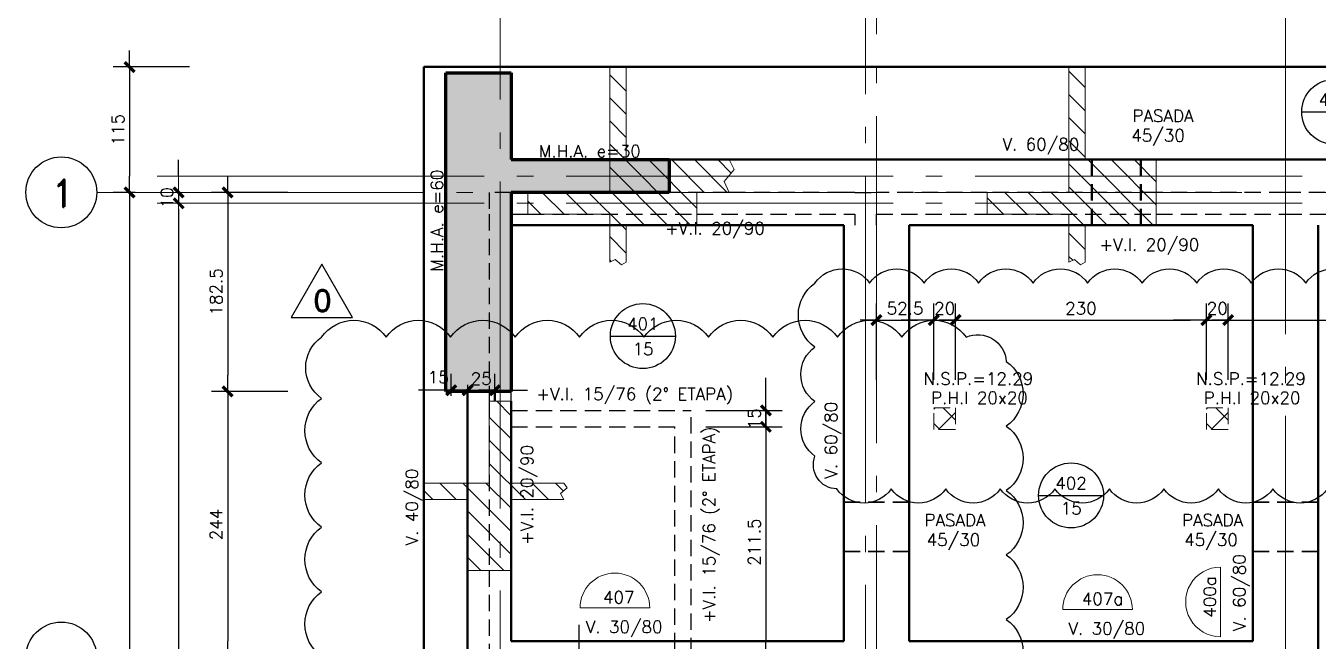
# Model space of a CAD drawing. Extents: x -4305 to 9892, y 67 to 16323.
# Drawn here: x 705 to 1890, y 2616 to 3181 of the extents above; entities that cross this region are included whole.
import ezdxf
from ezdxf.enums import TextEntityAlignment as Align

# ---------------------------------------------------------------- set-up
doc = ezdxf.new("R2010")
doc.units = 0
doc.header["$LTSCALE"] = 30
doc.header["$MEASUREMENT"] = 0
for name, pattern in [('DASHED', [0.75, 0.5, -0.25]), ('EJES', [12.5, 10, -1, 0.5, -1]), ('HIDDEN', [0.375, 0.25, -0.125]), ('RLE-PROYECCION', [53.5785, 35.71875, -17.85975])]:
    doc.linetypes.add(name, pattern=pattern)
doc.layers.get('0').update_dxf_attribs({"linetype": 'CONTINUOUS'})
for name, color, linetype, lineweight in [('RLE-CORTES-ABATIDOS', 1, 'CONTINUOUS', 15), ('RLE-COTAS', 2, 'CONTINUOUS', 9), ('RLE-EJE', 3, 'CONTINUOUS', 25), ('RLE-EJES', 1, 'EJES', 15), ('RLE-LOSA', 90, 'CONTINUOUS', 15), ('RLE-MURO', 170, 'CONTINUOUS', 25), ('RLE-PROYECCION', 2, 'DASHED', 15), ('RLE-SOLID', 252, 'CONTINUOUS', 15), ('RLE-TEXTO-1', 9, 'CONTINUOUS', 9), ('RLE-VIGA', 3, 'CONTINUOUS', 15)]:
    doc.layers.add(name, color=color, linetype=linetype, lineweight=lineweight)
for name, color, linetype in [('RLE-COTAS1', 2, 'CONTINUOUS'), ('RLE-HATCH2', 1, 'HIDDEN'), ('RLE-LOSAS', 3, 'CONTINUOUS'), ('RLE-REVISION 0', 1, 'CONTINUOUS'), ('RLE-SEGMENTOS1', 2, 'DASHED')]:
    doc.layers.add(name, color=color, linetype=linetype)
doc.styles.add('ROMAND', font='romand', dxfattribs={"height": 31.5})
doc.styles.add('ROMANS', font='romans.shx', dxfattribs={"height": 11.25})
doc.dimstyles.new('ING-50', dxfattribs={"dimscale": 50, "dimtxt": 0.27, "dimasz": 0.3, "dimexe": 0, "dimexo": 0, "dimgap": 0.1, "dimtad": 1, "dimdec": 1, "dimzin": 12, "dimdsep": 46, "dimtxsty": 'ROMANS', "dimblk": 'TICK1', "dimblk1": 'TICK1', "dimblk2": 'TICK1', "dimcen": 0.09, "dimclrd": 2, "dimclre": 1, "dimclrt": 3, "dimadec": 0, "dimazin": 0, "dimtfac": 1, "dimtdec": 0, "dimtix": 1, "dimtmove": 2, "dimatfit": 3, "dimldrblk": 'TICK1', "dimfxl": 0, "dimfxlon": 1, "dimtolj": 1, "dimtzin": 0, "dimarcsym": 0})
pattern_1 = [(135, (9312.102, 600.886), (-10.606602, -10.606602), [])]

# ---------------------------------------------------------------- blocks, each defined once
blk = doc.blocks.new('TICK1')
at = {"color": 2}
for points in [[(0, 0), (-1, 0)], [(0, 0), (1, 0)]]:
    blk.add_lwpolyline(points, dxfattribs=at)
at = {"color": 2, "const_width": 0.2}
blk.add_lwpolyline([(-0.3, -0.3), (0.3, 0.3)], dxfattribs=at)
blk = doc.blocks.new('*D49')
at = {"layer": 'RLE-COTAS', "color": 2, "lineweight": -2, "transparency": 16777216}
blk.add_line((800.3, 3012.9), (800.3, 1427.9), dxfattribs=at)
at = {"layer": 'RLE-COTAS', "color": 2, "lineweight": -2, "transparency": 16777216, "xscale": 15, "yscale": 15, "zscale": 15}
for p, rotation in [((800.3, 3027.9), 90), ((800.3, 1412.9), 270)]:
    blk.add_blockref('TICK1', p, dxfattribs=dict(at, rotation=rotation))
at = {"layer": 'RLE-COTAS', "color": 3, "transparency": 16777216, "insert": (789.7, 2220.4), "char_height": 11.25, "width": 44.301, "attachment_point": 5, "rotation": 90, "style": 'ROMANS'}
blk.add_mtext('\\A1;1615', dxfattribs=at)
blk = doc.blocks.new('*D50')
at = {"layer": 'RLE-COTAS', "color": 2, "lineweight": -2, "transparency": 16777216}
blk.add_line((845.3, 3012.9), (845.3, 2152.9), dxfattribs=at)
at = {"layer": 'RLE-COTAS', "color": 2, "lineweight": -2, "transparency": 16777216, "xscale": 15, "yscale": 15, "zscale": 15}
for p, rotation in [((845.3, 3027.9), 90), ((845.3, 2137.9), 270)]:
    blk.add_blockref('TICK1', p, dxfattribs=dict(at, rotation=rotation))
at = {"layer": 'RLE-COTAS', "color": 3, "transparency": 16777216, "insert": (834.7, 2582.9), "char_height": 11.25, "width": 33.226, "attachment_point": 5, "rotation": 90, "style": 'ROMANS'}
blk.add_mtext('\\A1;890', dxfattribs=at)
blk = doc.blocks.new('*D83')
at = {"layer": 'RLE-COTAS', "color": 2, "lineweight": -2, "transparency": 16777216}
blk.add_line((800.3, 3012.9), (800.3, 1427.9), dxfattribs=at)
at = {"layer": 'RLE-COTAS', "color": 2, "lineweight": -2, "transparency": 16777216, "xscale": 15, "yscale": 15, "zscale": 15}
for p, rotation in [((800.3, 3027.9), 90), ((800.3, 1412.9), 270)]:
    blk.add_blockref('TICK1', p, dxfattribs=dict(at, rotation=rotation))
at = {"layer": 'RLE-COTAS', "color": 3, "transparency": 16777216, "insert": (789.7, 2220.4), "char_height": 11.25, "width": 44.301, "attachment_point": 5, "rotation": 90, "style": 'ROMANS'}
blk.add_mtext('\\A1;1615', dxfattribs=at)
blk = doc.blocks.new('*D84')
at = {"layer": 'RLE-COTAS', "color": 2, "lineweight": -2, "transparency": 16777216}
for p, q in [((845.3, 3042.9), (845.3, 3057.9)), ((845.3, 3027.9), (845.3, 3017.9)), ((845.3, 3002.9), (845.3, 2987.9))]:
    blk.add_line(p, q, dxfattribs=at)
at = {"layer": 'RLE-COTAS', "color": 2, "lineweight": -2, "transparency": 16777216, "xscale": 15, "yscale": 15, "zscale": 15}
for p, rotation in [((845.3, 3027.9), 270), ((845.3, 3017.9), 90)]:
    blk.add_blockref('TICK1', p, dxfattribs=dict(at, rotation=rotation))
at = {"layer": 'RLE-COTAS', "color": 3, "transparency": 16777216, "insert": (834.7, 3022.9), "char_height": 11.25, "width": 22.151, "attachment_point": 5, "rotation": 90, "style": 'ROMANS'}
blk.add_mtext('\\A1;10', dxfattribs=at)
blk = doc.blocks.new('*D85')
at = {"layer": 'RLE-COTAS', "color": 2, "lineweight": -2, "transparency": 16777216}
blk.add_line((845.3, 3002.9), (845.3, 2152.9), dxfattribs=at)
at = {"layer": 'RLE-COTAS', "color": 2, "lineweight": -2, "transparency": 16777216, "xscale": 15, "yscale": 15, "zscale": 15}
for p, rotation in [((845.3, 3017.9), 90), ((845.3, 2137.9), 270)]:
    blk.add_blockref('TICK1', p, dxfattribs=dict(at, rotation=rotation))
at = {"layer": 'RLE-COTAS', "color": 3, "transparency": 16777216, "insert": (834.7, 2577.9), "char_height": 11.25, "width": 33.226, "attachment_point": 5, "rotation": 90, "style": 'ROMANS'}
blk.add_mtext('\\A1;880', dxfattribs=at)
blk = doc.blocks.new('*D20')
at = {"layer": 'RLE-COTAS1', "color": 1, "lineweight": -2, "transparency": 16777216}
for p, q in [((855.3, 3142.9), (785.3, 3142.9)), ((805.3, 3027.9), (785.3, 3027.9))]:
    blk.add_line(p, q, dxfattribs=at)
at = {"layer": 'RLE-COTAS1', "color": 2, "lineweight": -2, "transparency": 16777216}
blk.add_line((800.3, 3127.9), (800.3, 3042.9), dxfattribs=at)
at = {"layer": 'RLE-COTAS1', "color": 2, "lineweight": -2, "transparency": 16777216, "xscale": 15, "yscale": 15, "zscale": 15}
for p, rotation in [((800.3, 3142.9), 90), ((800.3, 3027.9), 270)]:
    blk.add_blockref('TICK1', p, dxfattribs=dict(at, rotation=rotation))
at = {"layer": 'RLE-COTAS1', "color": 3, "transparency": 16777216, "insert": (789.7, 3085.4), "char_height": 11.25, "width": 33.226, "attachment_point": 5, "rotation": 90, "style": 'ROMANS'}
blk.add_mtext('\\A1;115', dxfattribs=at)
blk = doc.blocks.new('*D22')
at = {"layer": 'RLE-COTAS1', "color": 1, "lineweight": -2, "transparency": 16777216}
for p, q in [((945.3, 3027.9), (875.3, 3027.9)), ((945.3, 2845.4), (875.3, 2845.4))]:
    blk.add_line(p, q, dxfattribs=at)
at = {"layer": 'RLE-COTAS1', "color": 2, "lineweight": -2, "transparency": 16777216}
blk.add_line((890.3, 3012.9), (890.3, 2860.4), dxfattribs=at)
at = {"layer": 'RLE-COTAS1', "color": 2, "lineweight": -2, "transparency": 16777216, "xscale": 15, "yscale": 15, "zscale": 15}
for p, rotation in [((890.3, 3027.9), 90), ((890.3, 2845.4), 270)]:
    blk.add_blockref('TICK1', p, dxfattribs=dict(at, rotation=rotation))
at = {"layer": 'RLE-COTAS1', "color": 3, "transparency": 16777216, "insert": (879.7, 2936.7), "char_height": 11.25, "width": 49.952, "attachment_point": 5, "rotation": 90, "style": 'ROMANS'}
blk.add_mtext('\\A1;182.5', dxfattribs=at)
blk = doc.blocks.new('*D23')
at = {"layer": 'RLE-COTAS1', "color": 1, "lineweight": -2, "transparency": 16777216}
for p, q in [((945.3, 2845.4), (875.3, 2845.4)), ((945.3, 2601.4), (875.3, 2601.4))]:
    blk.add_line(p, q, dxfattribs=at)
at = {"layer": 'RLE-COTAS1', "color": 2, "lineweight": -2, "transparency": 16777216}
blk.add_line((890.3, 2830.4), (890.3, 2616.4), dxfattribs=at)
at = {"layer": 'RLE-COTAS1', "color": 2, "lineweight": -2, "transparency": 16777216, "xscale": 15, "yscale": 15, "zscale": 15}
for p, rotation in [((890.3, 2845.4), 90), ((890.3, 2601.4), 270)]:
    blk.add_blockref('TICK1', p, dxfattribs=dict(at, rotation=rotation))
at = {"layer": 'RLE-COTAS1', "color": 3, "transparency": 16777216, "insert": (879.7, 2723.4), "char_height": 11.25, "width": 33.226, "attachment_point": 5, "rotation": 90, "style": 'ROMANS'}
blk.add_mtext('\\A1;244', dxfattribs=at)
blk = doc.blocks.new('*D24')
at = {"layer": 'RLE-COTAS1', "color": 1, "lineweight": -2, "transparency": 16777216}
for p, q in [((945.3, 2601.4), (875.3, 2601.4)), ((945.3, 2137.9), (875.3, 2137.9))]:
    blk.add_line(p, q, dxfattribs=at)
at = {"layer": 'RLE-COTAS1', "color": 2, "lineweight": -2, "transparency": 16777216}
blk.add_line((890.3, 2586.4), (890.3, 2152.9), dxfattribs=at)
at = {"layer": 'RLE-COTAS1', "color": 2, "lineweight": -2, "transparency": 16777216, "xscale": 15, "yscale": 15, "zscale": 15}
for p, rotation in [((890.3, 2601.4), 90), ((890.3, 2137.9), 270)]:
    blk.add_blockref('TICK1', p, dxfattribs=dict(at, rotation=rotation))
at = {"layer": 'RLE-COTAS1', "color": 3, "transparency": 16777216, "insert": (879.7, 2369.7), "char_height": 11.25, "width": 49.952, "attachment_point": 5, "rotation": 90, "style": 'ROMANS'}
blk.add_mtext('\\A1;463.5', dxfattribs=at)
blk = doc.blocks.new('*D32')
at = {"layer": 'RLE-COTAS1', "color": 1, "lineweight": -2, "transparency": 16777216}
for p, q in [((1095.2, 2841.5), (1095.2, 2861.5)), ((1110.2, 2851.5), (1110.2, 2831.5))]:
    blk.add_line(p, q, dxfattribs=at)
at = {"layer": 'RLE-COTAS1', "color": 2, "lineweight": -2, "transparency": 16777216}
for p, q in [((1080.2, 2846.5), (1065.2, 2846.5)), ((1095.2, 2846.5), (1110.2, 2846.5)), ((1125.2, 2846.5), (1140.2, 2846.5))]:
    blk.add_line(p, q, dxfattribs=at)
at = {"layer": 'RLE-COTAS1', "color": 2, "lineweight": -2, "transparency": 16777216, "xscale": 15, "yscale": 15, "zscale": 15}
blk.add_blockref('TICK1', (1095.2, 2846.5), dxfattribs=at)
at = {"layer": 'RLE-COTAS1', "color": 2, "lineweight": -2, "transparency": 16777216, "xscale": 15, "yscale": 15, "zscale": 15, "rotation": 180}
blk.add_blockref('TICK1', (1110.2, 2846.5), dxfattribs=at)
at = {"layer": 'RLE-COTAS1', "color": 3, "transparency": 16777216, "insert": (1073.8, 2864.1), "char_height": 11.25, "width": 22.151, "attachment_point": 1, "line_spacing_factor": 0.941778, "style": 'ROMANS'}
blk.add_mtext('\\A1;15', dxfattribs=at)
blk = doc.blocks.new('*D33')
at = {"layer": 'RLE-COTAS1', "color": 1, "lineweight": -2, "transparency": 16777216}
for p, q in [((1135.2, 2841.5), (1135.2, 2861.5)), ((1110.2, 2851.5), (1110.2, 2831.5))]:
    blk.add_line(p, q, dxfattribs=at)
at = {"layer": 'RLE-COTAS1', "color": 2, "lineweight": -2, "transparency": 16777216}
for p, q in [((1095.2, 2846.5), (1080.2, 2846.5)), ((1110.2, 2846.5), (1135.2, 2846.5)), ((1150.2, 2846.5), (1165.2, 2846.5))]:
    blk.add_line(p, q, dxfattribs=at)
at = {"layer": 'RLE-COTAS1', "color": 2, "lineweight": -2, "transparency": 16777216, "xscale": 15, "yscale": 15, "zscale": 15}
blk.add_blockref('TICK1', (1110.2, 2846.5), dxfattribs=at)
at = {"layer": 'RLE-COTAS1', "color": 2, "lineweight": -2, "transparency": 16777216, "xscale": 15, "yscale": 15, "zscale": 15, "rotation": 180}
blk.add_blockref('TICK1', (1135.2, 2846.5), dxfattribs=at)
at = {"layer": 'RLE-COTAS1', "color": 3, "transparency": 16777216, "insert": (1122.7, 2857.1), "char_height": 11.25, "width": 22.151, "attachment_point": 5, "style": 'ROMANS'}
blk.add_mtext('\\A1;25', dxfattribs=at)
blk = doc.blocks.new('RLE-ETIQUETA-VIGA-NUMERADA - Numerada Normal Centro Arriba-1323725-4_')
at = {"layer": 'RLE-TEXTO-1'}
blk.add_line((-0.639, 0.75), (0.639, 0.75), dxfattribs=at)
blk.add_arc((0, 0.75), 0.639, 360, 180, dxfattribs=at)
blk = doc.blocks.new('*D39')
at = {"layer": 'RLE-COTAS1', "color": 2, "lineweight": -2, "transparency": 16777216}
for p, q in [((1212.6, 2616.4), (1212.6, 2631.4)), ((1212.6, 2601.4), (1212.6, 2586.4)), ((1212.6, 2571.4), (1212.6, 2556.4))]:
    blk.add_line(p, q, dxfattribs=at)
at = {"layer": 'RLE-COTAS1', "color": 1, "lineweight": -2, "transparency": 16777216}
for p, q in [((1267.6, 2601.4), (1197.6, 2601.4)), ((1267.6, 2586.4), (1197.6, 2586.4))]:
    blk.add_line(p, q, dxfattribs=at)
at = {"layer": 'RLE-COTAS1', "color": 2, "lineweight": -2, "transparency": 16777216, "xscale": 15, "yscale": 15, "zscale": 15}
for p, rotation in [((1212.6, 2601.4), 270), ((1212.6, 2586.4), 90)]:
    blk.add_blockref('TICK1', p, dxfattribs=dict(at, rotation=rotation))
at = {"layer": 'RLE-COTAS1', "color": 3, "transparency": 16777216, "insert": (1202, 2593.9), "char_height": 11.25, "width": 22.151, "attachment_point": 5, "rotation": 90, "style": 'ROMANS'}
blk.add_mtext('\\A1;15', dxfattribs=at)
blk = doc.blocks.new('losa-ne')
at = {"color": 5, "linetype": 'Continuous'}
blk.add_line((-29.8, 0), (29.7, 0), dxfattribs=at)
at = {"color": 3, "linetype": 'Continuous'}
blk.add_circle((0, 0), 29.8, dxfattribs=at)
at = {"color": 3, "linetype": 'Continuous', "style": 'ROMANS'}
for tag, p in [('N%%DL', (0, 5.6)), ('ESP', (0.2, -17.4))]:
    blk.add_attdef(tag, text='', height=11.2, dxfattribs=at).set_placement(p, align=Align.CENTER)
blk = doc.blocks.new('rev-1')
at = {"color": 3}
blk.add_lwpolyline([(-0.1, 31.3), (-28.3, -17.5), (28, -17.5), (-0.1, 31.3)], dxfattribs=at)
at = {"color": 5, "linetype": 'Continuous', "style": 'ROMAND'}
blk.add_attdef('1', text='', height=20, dxfattribs=at).set_placement((0.4, -12), align=Align.CENTER)
blk = doc.blocks.new('*D116')
at = {"layer": 'RLE-COTAS1', "color": 2, "lineweight": -2, "transparency": 16777216}
for p, q in [((1383.8, 2842.9), (1383.8, 2857.9)), ((1383.8, 2827.9), (1383.8, 2812.9)), ((1383.8, 2797.9), (1383.8, 2782.9))]:
    blk.add_line(p, q, dxfattribs=at)
at = {"layer": 'RLE-COTAS1', "color": 1, "lineweight": -2, "transparency": 16777216}
for p, q in [((1328.8, 2827.9), (1398.8, 2827.9)), ((1328.8, 2812.9), (1398.8, 2812.9))]:
    blk.add_line(p, q, dxfattribs=at)
at = {"layer": 'RLE-COTAS1', "color": 2, "lineweight": -2, "transparency": 16777216, "xscale": 15, "yscale": 15, "zscale": 15}
for p, rotation in [((1383.8, 2827.9), 270), ((1383.8, 2812.9), 90)]:
    blk.add_blockref('TICK1', p, dxfattribs=dict(at, rotation=rotation))
at = {"layer": 'RLE-COTAS1', "color": 3, "transparency": 16777216, "insert": (1373.2, 2820.4), "char_height": 11.25, "attachment_point": 5, "rotation": 90, "style": 'ROMANS'}
blk.add_mtext('\\A1;15', dxfattribs=at)
blk = doc.blocks.new('*D117')
at = {"layer": 'RLE-COTAS1', "color": 1, "lineweight": -2, "transparency": 16777216}
for p, q in [((1328.8, 2812.9), (1398.8, 2812.9)), ((1328.8, 2601.4), (1398.8, 2601.4))]:
    blk.add_line(p, q, dxfattribs=at)
at = {"layer": 'RLE-COTAS1', "color": 2, "lineweight": -2, "transparency": 16777216}
blk.add_line((1383.8, 2797.9), (1383.8, 2616.4), dxfattribs=at)
at = {"layer": 'RLE-COTAS1', "color": 2, "lineweight": -2, "transparency": 16777216, "xscale": 15, "yscale": 15, "zscale": 15}
for p, rotation in [((1383.8, 2812.9), 90), ((1383.8, 2601.4), 270)]:
    blk.add_blockref('TICK1', p, dxfattribs=dict(at, rotation=rotation))
at = {"layer": 'RLE-COTAS1', "color": 3, "transparency": 16777216, "insert": (1373.2, 2707.2), "char_height": 11.25, "attachment_point": 5, "rotation": 90, "style": 'ROMANS'}
blk.add_mtext('\\A1;211.5', dxfattribs=at)
blk = doc.blocks.new('*D118')
at = {"layer": 'RLE-COTAS1', "color": 1, "lineweight": -2, "transparency": 16777216}
for p, q in [((1537.7, 2855.9), (1537.7, 2925.9)), ((1557.7, 2855.9), (1557.7, 2925.9))]:
    blk.add_line(p, q, dxfattribs=at)
at = {"layer": 'RLE-COTAS1', "color": 2, "lineweight": -2, "transparency": 16777216}
for p, q in [((1522.7, 2910.9), (1507.7, 2910.9)), ((1537.7, 2910.9), (1557.7, 2910.9)), ((1572.7, 2910.9), (1587.7, 2910.9))]:
    blk.add_line(p, q, dxfattribs=at)
at = {"layer": 'RLE-COTAS1', "color": 2, "lineweight": -2, "transparency": 16777216, "xscale": 15, "yscale": 15, "zscale": 15}
blk.add_blockref('TICK1', (1537.7, 2910.9), dxfattribs=at)
at = {"layer": 'RLE-COTAS1', "color": 2, "lineweight": -2, "transparency": 16777216, "xscale": 15, "yscale": 15, "zscale": 15, "rotation": 180}
blk.add_blockref('TICK1', (1557.7, 2910.9), dxfattribs=at)
at = {"layer": 'RLE-COTAS1', "color": 3, "transparency": 16777216, "insert": (1547.7, 2921.5), "char_height": 11.25, "attachment_point": 5, "style": 'ROMANS'}
blk.add_mtext('\\A1;20', dxfattribs=at)
blk = doc.blocks.new('*D119')
at = {"layer": 'RLE-COTAS1', "color": 1, "lineweight": -2, "transparency": 16777216}
for p, q in [((1557.7, 2855.9), (1557.7, 2925.9)), ((1787.7, 2855.9), (1787.7, 2925.9))]:
    blk.add_line(p, q, dxfattribs=at)
at = {"layer": 'RLE-COTAS1', "color": 2, "lineweight": -2, "transparency": 16777216}
blk.add_line((1572.7, 2910.9), (1772.7, 2910.9), dxfattribs=at)
at = {"layer": 'RLE-COTAS1', "color": 2, "lineweight": -2, "transparency": 16777216, "xscale": 15, "yscale": 15, "zscale": 15, "rotation": 180}
blk.add_blockref('TICK1', (1557.7, 2910.9), dxfattribs=at)
at = {"layer": 'RLE-COTAS1', "color": 2, "lineweight": -2, "transparency": 16777216, "xscale": 15, "yscale": 15, "zscale": 15}
blk.add_blockref('TICK1', (1787.7, 2910.9), dxfattribs=at)
at = {"layer": 'RLE-COTAS1', "color": 3, "transparency": 16777216, "insert": (1672.7, 2921.5), "char_height": 11.25, "attachment_point": 5, "style": 'ROMANS'}
blk.add_mtext('\\A1;230', dxfattribs=at)
blk = doc.blocks.new('*D120')
at = {"layer": 'RLE-COTAS1', "color": 1, "lineweight": -2, "transparency": 16777216}
for p, q in [((1485.2, 2855.9), (1485.2, 2925.9)), ((1537.7, 2855.9), (1537.7, 2925.9))]:
    blk.add_line(p, q, dxfattribs=at)
at = {"layer": 'RLE-COTAS1', "color": 2, "lineweight": -2, "transparency": 16777216}
blk.add_line((1500.2, 2910.9), (1522.7, 2910.9), dxfattribs=at)
at = {"layer": 'RLE-COTAS1', "color": 2, "lineweight": -2, "transparency": 16777216, "xscale": 15, "yscale": 15, "zscale": 15, "rotation": 180}
blk.add_blockref('TICK1', (1485.2, 2910.9), dxfattribs=at)
at = {"layer": 'RLE-COTAS1', "color": 2, "lineweight": -2, "transparency": 16777216, "xscale": 15, "yscale": 15, "zscale": 15}
blk.add_blockref('TICK1', (1537.7, 2910.9), dxfattribs=at)
at = {"layer": 'RLE-COTAS1', "color": 3, "transparency": 16777216, "insert": (1511.4, 2921.5), "char_height": 11.25, "attachment_point": 5, "style": 'ROMANS'}
blk.add_mtext('\\A1;52.5', dxfattribs=at)
blk = doc.blocks.new('*D121')
at = {"layer": 'RLE-COTAS1', "color": 1, "lineweight": -2, "transparency": 16777216}
for p, q in [((1787.7, 2855.9), (1787.7, 2925.9)), ((1807.7, 2855.9), (1807.7, 2925.9))]:
    blk.add_line(p, q, dxfattribs=at)
at = {"layer": 'RLE-COTAS1', "color": 2, "lineweight": -2, "transparency": 16777216}
for p, q in [((1772.7, 2910.9), (1757.7, 2910.9)), ((1787.7, 2910.9), (1807.7, 2910.9)), ((1822.7, 2910.9), (1837.7, 2910.9))]:
    blk.add_line(p, q, dxfattribs=at)
at = {"layer": 'RLE-COTAS1', "color": 2, "lineweight": -2, "transparency": 16777216, "xscale": 15, "yscale": 15, "zscale": 15}
blk.add_blockref('TICK1', (1787.7, 2910.9), dxfattribs=at)
at = {"layer": 'RLE-COTAS1', "color": 2, "lineweight": -2, "transparency": 16777216, "xscale": 15, "yscale": 15, "zscale": 15, "rotation": 180}
blk.add_blockref('TICK1', (1807.7, 2910.9), dxfattribs=at)
at = {"layer": 'RLE-COTAS1', "color": 3, "transparency": 16777216, "insert": (1797.7, 2921.5), "char_height": 11.25, "attachment_point": 5, "style": 'ROMANS'}
blk.add_mtext('\\A1;20', dxfattribs=at)
blk = doc.blocks.new('*D122')
at = {"layer": 'RLE-COTAS1', "color": 1, "lineweight": -2, "transparency": 16777216}
for p, q in [((1807.7, 2855.9), (1807.7, 2925.9)), ((2037.7, 2855.9), (2037.7, 2925.9))]:
    blk.add_line(p, q, dxfattribs=at)
at = {"layer": 'RLE-COTAS1', "color": 2, "lineweight": -2, "transparency": 16777216}
blk.add_line((1822.7, 2910.9), (2022.7, 2910.9), dxfattribs=at)
at = {"layer": 'RLE-COTAS1', "color": 2, "lineweight": -2, "transparency": 16777216, "xscale": 15, "yscale": 15, "zscale": 15, "rotation": 180}
blk.add_blockref('TICK1', (1807.7, 2910.9), dxfattribs=at)
at = {"layer": 'RLE-COTAS1', "color": 2, "lineweight": -2, "transparency": 16777216, "xscale": 15, "yscale": 15, "zscale": 15}
blk.add_blockref('TICK1', (2037.7, 2910.9), dxfattribs=at)
at = {"layer": 'RLE-COTAS1', "color": 3, "transparency": 16777216, "insert": (1922.7, 2921.5), "char_height": 11.25, "attachment_point": 5, "style": 'ROMANS'}
blk.add_mtext('\\A1;230', dxfattribs=at)

msp = doc.modelspace()

# ---------------------------------------------------------------- hatches: boundary and pattern name
at = {"layer": 'RLE-CORTES-ABATIDOS'}
h = msp.add_hatch(dxfattribs=at)
h.set_pattern_fill('FP_1', color=256, style=0, pattern_type=2)
h.set_pattern_definition(pattern_1)
h.paths.add_polyline_path([(1251.283, 2961.487), (1255.553, 2963.983), (1255.553, 2997.933), (1320.553, 2997.933), (1320.553, 3027.933), (1350.053, 3027.933), (1345.404, 3037.903), (1354.724, 3049.01), (1350.053, 3057.933), (1255.553, 3057.933), (1255.553, 3142.933), (1240.553, 3142.933), (1240.553, 3027.933), (1165.553, 3027.933), (1165.553, 3007.933), (1240.553, 3007.933), (1240.553, 2963.983), (1245.537, 2966.308)])
h = msp.add_hatch(dxfattribs=at)
h.set_pattern_fill('FP_1', color=256, style=0, pattern_type=2)
h.set_pattern_definition(pattern_1)
h.paths.add_polyline_path([(1672.412, 2961.487), (1676.682, 2963.983), (1676.682, 2997.933), (1741.682, 2997.933), (1741.682, 3057.933), (1676.682, 3057.933), (1676.682, 3142.933), (1661.682, 3142.933), (1661.682, 3027.933), (1586.682, 3027.933), (1586.682, 3007.933), (1661.682, 3007.933), (1661.682, 2963.983), (1666.667, 2966.308)])
h = msp.add_hatch(dxfattribs=at)
h.set_pattern_fill('FP_1', color=256, style=0, pattern_type=2)
h.set_pattern_definition(pattern_1)
h.paths.add_polyline_path([(1110.199, 2681.328), (1150.199, 2681.328), (1150.199, 2746.328), (1198.633, 2746.328), (1195.383, 2751.957), (1201.512, 2757.099), (1198.633, 2761.328), (1150.199, 2761.328), (1150.199, 2836.328), (1130.199, 2836.328), (1130.199, 2761.328), (1070.199, 2761.328), (1070.199, 2746.328), (1110.199, 2746.328)])
at = {"layer": 'RLE-HATCH2', "linetype": 'RLE-PROYECCION'}
h = msp.add_hatch(dxfattribs=at)
h.set_pattern_fill('ANSI37', color=1, scale=5.15625, style=0)
h.set_pattern_definition([(45, (-66652.227, 21923.207), (-11.5761114, 11.5761114), []), (135, (-66652.227, 21923.207), (-11.5761114, -11.5761114), [])])
h.paths.add_polyline_path([(1557.7, 2810.433), (1557.7, 2830.433), (1537.7, 2830.433), (1537.7, 2810.433)])
h = msp.add_hatch(dxfattribs=at)
h.set_pattern_fill('ANSI37', color=1, scale=5.15625, style=0)
h.set_pattern_definition([(45, (-66402.227, 21923.207), (-11.5761114, 11.5761114), []), (135, (-66402.227, 21923.207), (-11.5761114, -11.5761114), [])])
h.paths.add_polyline_path([(1807.7, 2810.433), (1807.7, 2830.433), (1787.7, 2830.433), (1787.7, 2810.433)])
at = {"layer": 'RLE-SOLID', "lineweight": 25}
for points in [[(1150.199, 2845.433), (1150.199, 3137.433), (1090.199, 3137.433), (1090.199, 2845.433)], [(1295.199, 3027.933), (1295.199, 3057.933), (1150.199, 3057.933), (1150.199, 3027.933), (1260.847, 3027.933)]]:
    msp.add_hatch(color=256, dxfattribs=at).paths.add_polyline_path(points)

# ---------------------------------------------------------------- linework, layer by layer
at = {"layer": 'RLE-CORTES-ABATIDOS'}
for p, q in [((1255.553, 3142.933), (1240.553, 3142.933)), ((1240.553, 3142.933), (1240.553, 3027.933)), ((1255.553, 3057.933), (1255.553, 3142.933)), ((1676.682, 3142.933), (1661.682, 3142.933)), ((1661.682, 3142.933), (1661.682, 3027.933)), ((1676.682, 3057.933), (1676.682, 3142.933)), ((1350.053, 3057.933), (1255.553, 3057.933)), ((1354.724, 3049.01), (1350.053, 3057.933)), ((1741.682, 3057.933), (1676.682, 3057.933)), ((1741.682, 2997.933), (1741.682, 3057.933)), ((1345.404, 3037.903), (1354.724, 3049.01)), ((1350.053, 3027.933), (1345.404, 3037.903)), ((1240.553, 3027.933), (1165.553, 3027.933)), ((1165.553, 3027.933), (1165.553, 3007.933)), ((1320.553, 2997.933), (1320.553, 3027.933)), ((1320.553, 3027.933), (1350.053, 3027.933)), ((1661.682, 3027.933), (1586.682, 3027.933)), ((1586.682, 3027.933), (1586.682, 3007.933)), ((1165.553, 3007.933), (1240.553, 3007.933)), ((1240.553, 3007.933), (1240.553, 2963.983)), ((1586.682, 3007.933), (1661.682, 3007.933)), ((1661.682, 3007.933), (1661.682, 2963.983)), ((1255.553, 2963.983), (1255.553, 2997.933)), ((1255.553, 2997.933), (1320.553, 2997.933)), ((1676.682, 2963.983), (1676.682, 2997.933)), ((1676.682, 2997.933), (1741.682, 2997.933)), ((1240.553, 2963.983), (1245.537, 2966.308)), ((1245.537, 2966.308), (1251.283, 2961.487)), ((1251.283, 2961.487), (1255.553, 2963.983)), ((1661.682, 2963.983), (1666.667, 2966.308)), ((1666.667, 2966.308), (1672.412, 2961.487)), ((1672.412, 2961.487), (1676.682, 2963.983)), ((1150.199, 2836.328), (1130.199, 2836.328)), ((1130.199, 2836.328), (1130.199, 2761.328)), ((1150.199, 2761.328), (1150.199, 2836.328)), ((1130.199, 2761.328), (1070.199, 2761.328)), ((1070.199, 2761.328), (1070.199, 2746.328)), ((1198.633, 2761.328), (1150.199, 2761.328)), ((1201.512, 2757.099), (1198.633, 2761.328)), ((1195.383, 2751.957), (1201.512, 2757.099)), ((1198.633, 2746.328), (1195.383, 2751.957)), ((1070.199, 2746.328), (1110.199, 2746.328)), ((1110.199, 2746.328), (1110.199, 2681.328)), ((1150.199, 2681.328), (1150.199, 2746.328)), ((1150.199, 2746.328), (1198.633, 2746.328)), ((1110.199, 2681.328), (1150.199, 2681.328))]:
    msp.add_line(p, q, dxfattribs=at)
at = {"layer": 'RLE-EJE'}
for centre in [(737.699, 3027.933), (737.699, 2601.433)]:
    msp.add_circle(centre, 32.5, dxfattribs=at)
at = {"layer": 'RLE-EJES', "linetype": 'EJES', "lineweight": 9}
for p, q in [((1485.2, 3472.933), (1485.2, 967.933)), ((770.199, 3027.933), (4570.199, 3027.933))]:
    msp.add_line(p, q, dxfattribs=at)
at = {"layer": 'RLE-EJES', "linetype": 'EJES'}
for p, q in [((1140.199, 3412.933), (1140.199, 1022.933)), ((1475.2, 3417.933), (1475.2, 1022.933)), ((1860.2, 1022.933), (1860.2, 3422.933)), ((825.554, 3042.933), (4515.554, 3042.933)), ((825.554, 3017.933), (4515.554, 3017.933))]:
    msp.add_line(p, q, dxfattribs=at)
at = {"layer": 'RLE-LOSA', "color": 3, "lineweight": 50}
for p, q in [((1070.199, 1303.933), (1070.199, 3142.933)), ((1070.199, 3142.933), (4270.199, 3142.933))]:
    msp.add_line(p, q, dxfattribs=at)
at = {"layer": 'RLE-MURO', "lineweight": 70}
for p, q in [((1090.199, 2845.433), (1090.199, 3137.433)), ((1090.199, 3137.433), (1150.199, 3137.433)), ((1150.199, 3137.433), (1150.199, 3057.933)), ((1150.199, 3057.933), (1295.199, 3057.933)), ((1295.199, 3057.933), (1295.199, 3027.933)), ((1150.199, 3027.933), (1150.199, 2845.433)), ((1295.199, 3027.933), (1150.199, 3027.933)), ((1150.199, 2845.433), (1090.199, 2845.433))]:
    msp.add_line(p, q, dxfattribs=at)
at = {"layer": 'RLE-PROYECCION', "lineweight": 25}
for p, q in [((1130.199, 3027.933), (1130.199, 3007.933)), ((1150.194, 3027.933), (1130.199, 3027.933)), ((1350.053, 3027.933), (1295.204, 3027.933)), ((1455.195, 3027.933), (1350.053, 3027.933)), ((1130.199, 3007.933), (1130.199, 2836.328)), ((1150.199, 3007.933), (1165.553, 3007.933)), ((1165.553, 3007.933), (1320.553, 3007.933)), ((1320.553, 3007.933), (1455.195, 3007.933)), ((1130.199, 2836.328), (1130.199, 2681.328)), ((1150.199, 2827.933), (1315.199, 2827.933)), ((1315.199, 1839.433), (1315.199, 2827.933)), ((1150.199, 2812.933), (1300.199, 2812.933)), ((1300.199, 2586.433), (1300.199, 2812.933)), ((1130.199, 2681.328), (1130.199, 2347.893))]:
    msp.add_line(p, q, dxfattribs=at)
at = {"layer": 'RLE-PROYECCION', "linetype": 'DASHED'}
for p, q in [((1537.7, 2810.433), (1537.7, 2830.433)), ((1537.7, 2830.433), (1557.7, 2830.433)), ((1557.7, 2830.433), (1557.7, 2810.433)), ((1787.7, 2810.433), (1787.7, 2830.433)), ((1787.7, 2830.433), (1807.7, 2830.433)), ((1807.7, 2830.433), (1807.7, 2810.433)), ((1557.7, 2810.433), (1537.7, 2810.433)), ((1807.7, 2810.433), (1787.7, 2810.433))]:
    msp.add_line(p, q, dxfattribs=at)
at = {"layer": 'RLE-REVISION 0'}
for points in [[(1898.769, 2756.047, -0.52056705), (1848.769, 2756.047, -0.52056705), (1798.769, 2756.047, -0.52056705), (1748.769, 2756.047, -0.52056705), (1698.769, 2756.047, -0.52056705), (1648.769, 2756.047, -0.52056705), (1598.769, 2756.047, -0.52056705), (1548.769, 2756.047, -0.52056705), (1498.769, 2756.047, -0.52056705), (1448.769, 2756.047, -0.52056705), (1428.82, 2786.099, -0.52056705), (1428.82, 2836.099, -0.52056705), (1428.82, 2886.099, -0.52056705), (1428.82, 2944.777, -0.52056705), (1478.82, 2944.777, -0.52056705), (1528.82, 2944.777, -0.52056705), (1578.82, 2944.777, -0.52056705), (1628.82, 2944.777, -0.52056705), (1678.82, 2944.777, -0.52056705), (1728.82, 2944.777, -0.52056705), (1778.82, 2944.777, -0.52056705), (1828.82, 2944.777, -0.52056705), (1878.82, 2944.777, -0.52056705), (1928.82, 2944.777, -0.52056705)], [(976.449, 2602.634, -0.52056705), (976.449, 2661.744, -0.52056705), (976.449, 2720.854, -0.52056705), (976.449, 2779.965, -0.52056705), (976.449, 2839.075, -0.52056705), (976.449, 2895.214, -0.52056705), (1035.559, 2895.214, -0.52056705), (1094.669, 2895.214, -0.52056705), (1153.779, 2895.214, -0.52056705), (1212.889, 2895.214, -0.52056705), (1272, 2895.214, -0.52056705), (1331.11, 2895.214, -0.52056705), (1390.22, 2895.214, -0.52056705), (1449.33, 2895.214, -0.52056705), (1508.441, 2895.214, -0.52056705), (1567.551, 2895.214, -0.52056705), (1604.226, 2872.78, -0.52056705), (1604.226, 2813.669, -0.52056705), (1604.226, 2754.559, -0.52056705), (1604.226, 2695.449, -0.52056705), (1604.226, 2636.339, -0.52056705), (1604.226, 2577.229, -0.52056705)]]:
    msp.add_lwpolyline(points, format="xyb", dxfattribs=at)
at = {"layer": 'RLE-SEGMENTOS1', "lineweight": 50}
for p, q in [((1682.699, 3057.933), (1682.699, 2997.933)), ((1727.699, 3057.933), (1727.699, 2997.933))]:
    msp.add_line(p, q, dxfattribs=at)
at = {"layer": 'RLE-SEGMENTOS1', "lineweight": 25}
for p, q in [((1465.2, 3027.933), (1455.2, 3027.933)), ((1465.2, 3027.933), (1485.2, 3027.933)), ((1586.682, 3027.933), (1485.2, 3027.933)), ((1741.682, 3027.933), (1586.682, 3027.933)), ((1860.2, 3027.933), (1741.682, 3027.933)), ((1986.682, 3027.933), (1860.2, 3027.933)), ((1455.2, 3007.933), (1465.2, 3007.933)), ((1465.2, 3007.933), (1465.2, 2997.933)), ((1485.2, 3007.933), (1586.682, 3007.933)), ((1485.2, 2997.933), (1485.2, 3007.933)), ((1586.682, 3007.933), (1741.682, 3007.933)), ((1741.682, 3007.933), (1860.2, 3007.933)), ((1860.2, 3007.933), (1986.682, 3007.933)), ((1150.199, 2836.328), (1150.199, 2845.433)), ((1150.199, 2746.328), (1150.199, 2836.328)), ((1150.199, 2616.433), (1150.199, 2746.328))]:
    msp.add_line(p, q, dxfattribs=at)
at = {"layer": 'RLE-SEGMENTOS1', "lineweight": 35}
for p, q in [((1515.2, 2743.733), (1455.2, 2743.733)), ((1890.2, 2743.733), (1830.2, 2743.733)), ((1515.2, 2698.733), (1455.2, 2698.733)), ((1890.2, 2698.733), (1830.2, 2698.733))]:
    msp.add_line(p, q, dxfattribs=at)
at = {"layer": 'RLE-VIGA', "lineweight": 50}
for p, q in [((1350.053, 3057.933), (1295.199, 3057.933)), ((1455.2, 3057.933), (1350.053, 3057.933)), ((1661.682, 3057.933), (1455.2, 3057.933)), ((1741.682, 3057.933), (1661.682, 3057.933)), ((1830.2, 3057.933), (1741.682, 3057.933)), ((1830.2, 3057.933), (2061.682, 3057.933)), ((1240.553, 2997.933), (1150.199, 2997.933)), ((1320.553, 2997.933), (1240.553, 2997.933)), ((1455.2, 2997.933), (1320.553, 2997.933)), ((1455.2, 2997.933), (1455.2, 2616.433)), ((1661.682, 2997.933), (1515.2, 2997.933)), ((1515.2, 2997.933), (1515.2, 2616.433)), ((1741.682, 2997.933), (1661.682, 2997.933)), ((1830.2, 2997.933), (1741.682, 2997.933)), ((1830.2, 2616.433), (1830.2, 2997.933)), ((1890.2, 2616.433), (1890.2, 2997.933)), ((1110.199, 2761.328), (1110.199, 2845.433)), ((1135.199, 2836.328), (1135.199, 2845.433)), ((1150.199, 2681.328), (1150.199, 2836.328)), ((1110.199, 2681.328), (1110.199, 2761.328)), ((1110.199, 2616.433), (1110.199, 2681.328)), ((1150.199, 2616.433), (1150.199, 2681.328)), ((1110.199, 2272.893), (1110.199, 2616.433)), ((1150.199, 2616.433), (1455.2, 2616.433)), ((1515.2, 2616.433), (1830.2, 2616.433)), ((1890.2, 2167.933), (1890.2, 2616.433))]:
    msp.add_line(p, q, dxfattribs=at)

# ---------------------------------------------------------------- block references
at = {"layer": 'RLE-LOSAS'}
for p, values in [((1904.952, 3101.72), {'N%%DL': '400', 'ESP': '15'}), ((1270.958, 2896.182), {'N%%DL': '401', 'ESP': '15'}), ((1663.603, 2750.065), {'N%%DL': '402', 'ESP': '15'})]:
    msp.add_blockref('losa-ne', p, dxfattribs=at).add_auto_attribs(values)
at = {"layer": 'RLE-REVISION 0'}
msp.add_blockref('rev-1', (976.791, 2930.654), dxfattribs=at).add_auto_attribs({'1': '0'})
at = {"layer": 'RLE-TEXTO-1', "xscale": 49.99999999999998, "yscale": 49.99999999999998, "zscale": 49.99999999999998}
for p in [(1245.319, 2609.366), (1687.887, 2607.856)]:
    msp.add_blockref('RLE-ETIQUETA-VIGA-NUMERADA - Numerada Normal Centro Arriba-1323725-4_', p, dxfattribs=at)
at = {"layer": 'RLE-TEXTO-1', "xscale": 49.99999999999998, "yscale": 49.99999999999998, "zscale": 49.99999999999998, "rotation": 89.99999999999999}
msp.add_blockref('RLE-ETIQUETA-VIGA-NUMERADA - Numerada Normal Centro Arriba-1323725-4_', (1838.194, 2652.42), dxfattribs=at)

# ---------------------------------------------------------------- texts
at = {"layer": 'RLE-EJE', "color": 5, "lineweight": 9, "insert": (728.645, 3039.697), "char_height": 25, "width": 1, "attachment_point": 1, "style": 'ROMAND'}
msp.add_mtext('1', dxfattribs=at)
at = {"layer": 'RLE-TEXTO-1', "char_height": 11.25, "attachment_point": 5, "style": 'ROMANS'}
for s, insert, width in [('PASADA ', (1747.867, 3098.082), 88.58647), ('45/30', (1743.389, 3078.238), 52.51053), ('M.H.A. e=30', (1222.293, 3065.732), 117.84806), ('V. 60/80', (1635.989, 3070.127), 78.56537), ('+V.I. 20/90', (1337.011, 2992.99), 103.01684), ('+V.I. 20/90', (1735.454, 2978.135), 103.01684), ('+V.I. 15/76 (2° ETAPA)', (1263.519, 2841.178), 285.57572), ('P.H.I 20x20 ', (1579.621, 2839.562), 175.48438), ('P.H.I 20x20 ', (1829.621, 2839.562), 175.48438), ('PASADA ', (1557.141, 2727.342), 91.39237), ('PASADA ', (1793.37, 2727.342), 91.39237), ('45/30', (1555.7, 2707.498), 52.51053), ('45/30', (1791.929, 2707.498), 52.51053), ('407', (1248.915, 2656.7), 34.87341), ('407a', (1692.496, 2655.19), 46.49787), ('V. 30/80', (1253.847, 2627.671), 78.56537), ('V. 30/80', (1696.416, 2626.161), 78.56537)]:
    msp.add_mtext(s, dxfattribs=dict(at, insert=insert, width=width))
at = {"layer": 'RLE-TEXTO-1', "char_height": 11.25, "attachment_point": 5, "rotation": 90, "style": 'ROMANS'}
for s, insert, width in [('M.H.A. e=60', (1082.274, 3002.045), 117.84806), ('V. 60/80', (1445.376, 2800.711), 78.56537), ('+V.I. 15/76 (2° ETAPA)', (1333.607, 2723.191), 285.57572), ('+V.I. 20/90', (1166.627, 2750.54), 234.1223), ('V. 40/80', (1060.994, 2739.461), 78.56537), ('V. 60/80', (1819.888, 2660.948), 78.56537), ('400a', (1790.86, 2657.029), 46.49787)]:
    msp.add_mtext(s, dxfattribs=dict(at, insert=insert, width=width))
at = {"layer": 'RLE-TEXTO-1', "color": 3, "char_height": 11.25, "width": 175.48438, "attachment_point": 5, "style": 'ROMANS'}
for insert in [(1578.561, 2857.036), (1828.561, 2857.036)]:
    msp.add_mtext('N.S.P.=12.29', dxfattribs=dict(at, insert=insert))

# ---------------------------------------------------------------- dimensions: what is measured, and where the dimension line sits
at = {"layer": 'RLE-COTAS'}
for base, p1, p2, picture, middle in [((845.291, 3017.933), (850.291, 3027.933), (850.291, 3017.933), '*D84', (834.666, 3022.933)), ((800.291, 1412.933), (805.291, 3027.933), (805.291, 1412.933), '*D49', (789.666, 2220.433)), ((800.291, 1412.933), (805.291, 3027.933), (805.291, 1412.933), '*D83', (789.666, 2220.433)), ((845.291, 2137.933), (850.291, 3027.933), (850.291, 2137.933), '*D50', (834.666, 2582.933)), ((845.291, 2137.933), (850.291, 3017.933), (850.291, 2137.933), '*D85', (834.666, 2577.933))]:
    dim = msp.add_linear_dim(base=base, p1=p1, p2=p2, angle=90, dimstyle='ING-50', override={"dimexe": 0, "dimexo": 0, "dimdec": 1, "dimfxl": 0, "dimfxlon": 1}, dxfattribs=at)
    dim.commit()
    dim.dimension.update_dxf_attribs({"geometry": picture, "text_midpoint": middle})
at = {"layer": 'RLE-COTAS1'}
for base, p1, p2, override, picture, middle in [((800.291, 3027.933), (870.291, 3142.933), (805.291, 3027.933), {"dimexe": 0.3, "dimexo": 0, "dimdec": 1, "dimfxl": 1.1, "dimfxlon": 1}, '*D20', (789.666, 3085.433)), ((890.291, 2845.433), (960.291, 3027.933), (960.291, 2845.433), {"dimexe": 0.3, "dimexo": 0, "dimdec": 1, "dimfxl": 1.1, "dimfxlon": 1}, '*D22', (879.666, 2936.683)), ((890.291, 2601.433), (960.291, 2845.433), (960.291, 2601.433), {"dimexe": 0.3, "dimexo": 0, "dimdec": 1, "dimfxl": 1.1, "dimfxlon": 1}, '*D23', (879.666, 2723.433)), ((1383.832, 2812.933), (1313.963, 2827.933), (1313.963, 2812.933), {"dimexe": 0.3, "dimfxl": 1.1}, '*D116', (1373.207, 2820.433)), ((1383.832, 2601.433), (1313.963, 2812.933), (1315.199, 2601.433), {"dimexe": 0.3, "dimfxl": 1.1}, '*D117', (1373.207, 2707.183)), ((1212.616, 2586.433), (1282.616, 2601.433), (1282.616, 2586.433), {"dimexe": 0.3, "dimexo": 0, "dimdec": 1, "dimfxl": 1.1, "dimfxlon": 1}, '*D39', (1201.991, 2593.933)), ((890.291, 2137.933), (960.291, 2601.433), (960.291, 2137.933), {"dimexe": 0.3, "dimexo": 0, "dimdec": 1, "dimfxl": 1.1, "dimfxlon": 1}, '*D24', (879.666, 2369.683))]:
    dim = msp.add_linear_dim(base=base, p1=p1, p2=p2, angle=90, dimstyle='ING-50', override=override, dxfattribs=at)
    dim.commit()
    dim.dimension.update_dxf_attribs({"geometry": picture, "text_midpoint": middle})
for base, p1, p2, override, picture, middle in [((1537.7, 2910.919), (1485.2, 2830.433), (1537.7, 2830.433), {"dimexe": 0.3, "dimfxl": 1.1}, '*D120', (1511.45, 2921.544)), ((1557.7, 2910.919), (1537.7, 2830.433), (1557.7, 2830.433), {"dimexe": 0.3, "dimfxl": 1.1}, '*D118', (1547.7, 2921.544)), ((1787.7, 2910.919), (1557.7, 2830.433), (1787.7, 2830.433), {"dimexe": 0.3, "dimfxl": 1.1}, '*D119', (1672.7, 2921.544)), ((1807.7, 2910.919), (1787.7, 2830.433), (1807.7, 2830.433), {"dimexe": 0.3, "dimfxl": 1.1}, '*D121', (1797.7, 2921.544)), ((2037.7, 2910.919), (1807.7, 2830.433), (2037.7, 2830.433), {"dimexe": 0.3, "dimfxl": 1.1}, '*D122', (1922.7, 2921.544)), ((1135.199, 2846.499), (1110.199, 2851.499), (1135.199, 2841.499), {"dimexe": 0.3, "dimexo": 0, "dimdec": 1, "dimfxl": 1.1, "dimfxlon": 1}, '*D33', (1122.699, 2857.124))]:
    dim = msp.add_linear_dim(base=base, p1=p1, p2=p2, dimstyle='ING-50', override=override, dxfattribs=at)
    dim.commit()
    dim.dimension.update_dxf_attribs({"geometry": picture, "text_midpoint": middle})
dim = msp.add_linear_dim(base=(1110.199, 2846.499), p1=(1095.199, 2841.499), p2=(1110.199, 2851.499), dimstyle='ING-50', override={"dimexe": 0.3, "dimexo": 0, "dimdec": 1, "dimfxl": 1.1, "dimfxlon": 1}, dxfattribs=at)
dim.commit()
dim.dimension.update_dxf_attribs({"geometry": '*D32', "text_midpoint": (1084.843, 2856.578), "dimtype": 160})

doc.saveas('drawing.dxf')
